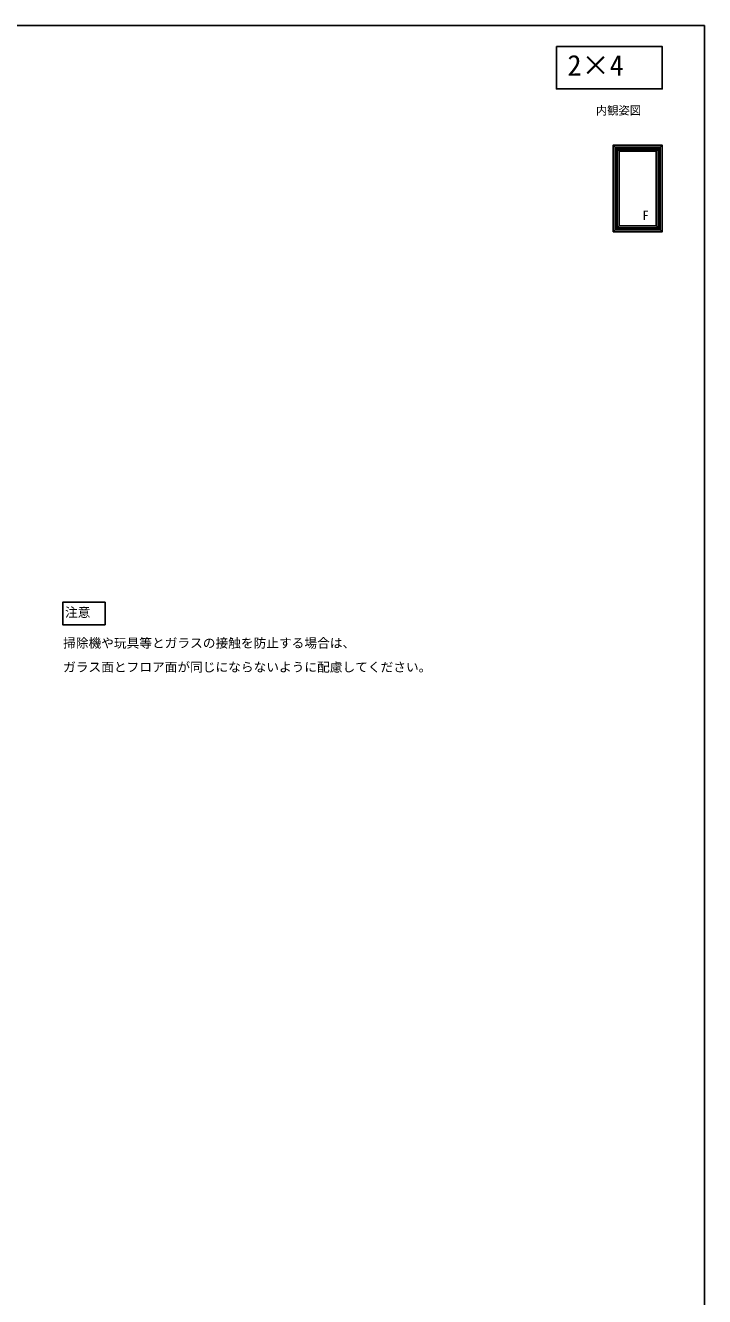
# Model space of a CAD drawing. Units: millimetres, scale not verified. Extents: x -525 to 525, y -785 to 780.
# Drawn here: x 44 to 525, y -156 to 745 of the extents above; entities that cross this region are included whole.
import ezdxf
from ezdxf.enums import TextEntityAlignment as Align

# ---------------------------------------------------------------- set-up
doc = ezdxf.new("R2010")
doc.units = ezdxf.units.MM
doc.header["$LTSCALE"] = 4
for name, color, linetype in [('0-1_USER1', 3, 'Continuous'), ('0-5_YKK_A1', 4, 'Continuous'), ('0-7_YKK_ZWAK', 7, 'Continuous')]:
    doc.layers.add(name, color=color, linetype=linetype)
doc.styles.add('ＭＳ ゴシック', font='')
doc.styles.get('ＭＳ ゴシック').set_extended_font_data('MS Gothic')

msp = doc.modelspace()

# ---------------------------------------------------------------- linework, layer by layer
at = {"layer": '0-1_USER1'}
for points in [[(420, 730.3), (495, 730.3), (495, 700.3), (420, 700.3)], [(70.128, 321.438), (70.128, 336.438), (100.128, 336.438), (100.128, 320.438), (70.128, 320.438)]]:
    msp.add_lwpolyline(points, close=True, dxfattribs=at)
at = {"layer": '0-5_YKK_A1'}
for p, q in [((460.2, 660.3), (464.4, 656.1)), ((495, 660.3), (490.8, 656.1)), ((460.2, 599), (464.4, 603.2)), ((495, 599), (490.8, 603.2))]:
    msp.add_line(p, q, dxfattribs=at)
for points in [[(460.2, 599), (495, 599), (495, 660.3), (460.2, 660.3)], [(461.6, 600.4), (493.6, 600.4), (493.6, 658.9), (461.6, 658.9)], [(462.04, 600.84), (493.16, 600.84), (493.16, 658.46), (462.04, 658.46)], [(492.94, 658.24), (462.26, 658.24), (462.26, 601.06), (492.94, 601.06)], [(462.975, 601.775), (492.225, 601.775), (492.225, 657.525), (462.975, 657.525)], [(492.1, 657.4), (463.1, 657.4), (463.1, 601.9), (492.1, 601.9)], [(464.4, 603.2), (490.8, 603.2), (490.8, 656.1), (464.4, 656.1)]]:
    msp.add_lwpolyline(points, close=True, dxfattribs=at)
at = {"layer": '0-7_YKK_ZWAK'}
msp.add_line((-525, 745.3), (525, 745.3), dxfattribs=at)
msp.add_lwpolyline([(-525, -784.7), (525, -784.7), (525, 745.3)], dxfattribs=at)

# ---------------------------------------------------------------- texts
at = {"layer": '0-1_USER1', "style": 'ＭＳ ゴシック'}
for s, height, p in [('2×4', 14.66, (427.818, 705.3)), ('内観姿図', 5.865, (448, 680.3)), ('注意', 6.598, (71.692, 323.981)), ('掃除機や玩具等とガラスの接触を防止する場合は、', 6.598, (70.37, 302.21)), ('ガラス面とフロア面が同じにならないように配慮してください。', 6.598, (70.37, 285.164))]:
    msp.add_text(s, height=height, dxfattribs=at).set_placement(p, align=Align.BOTTOM_LEFT)
at = {"layer": '0-5_YKK_A1', "style": 'ＭＳ ゴシック'}
msp.add_text('F', height=6.598, dxfattribs=at).set_placement((480.977, 605.3), align=Align.BOTTOM_LEFT)

doc.saveas('drawing.dxf')
